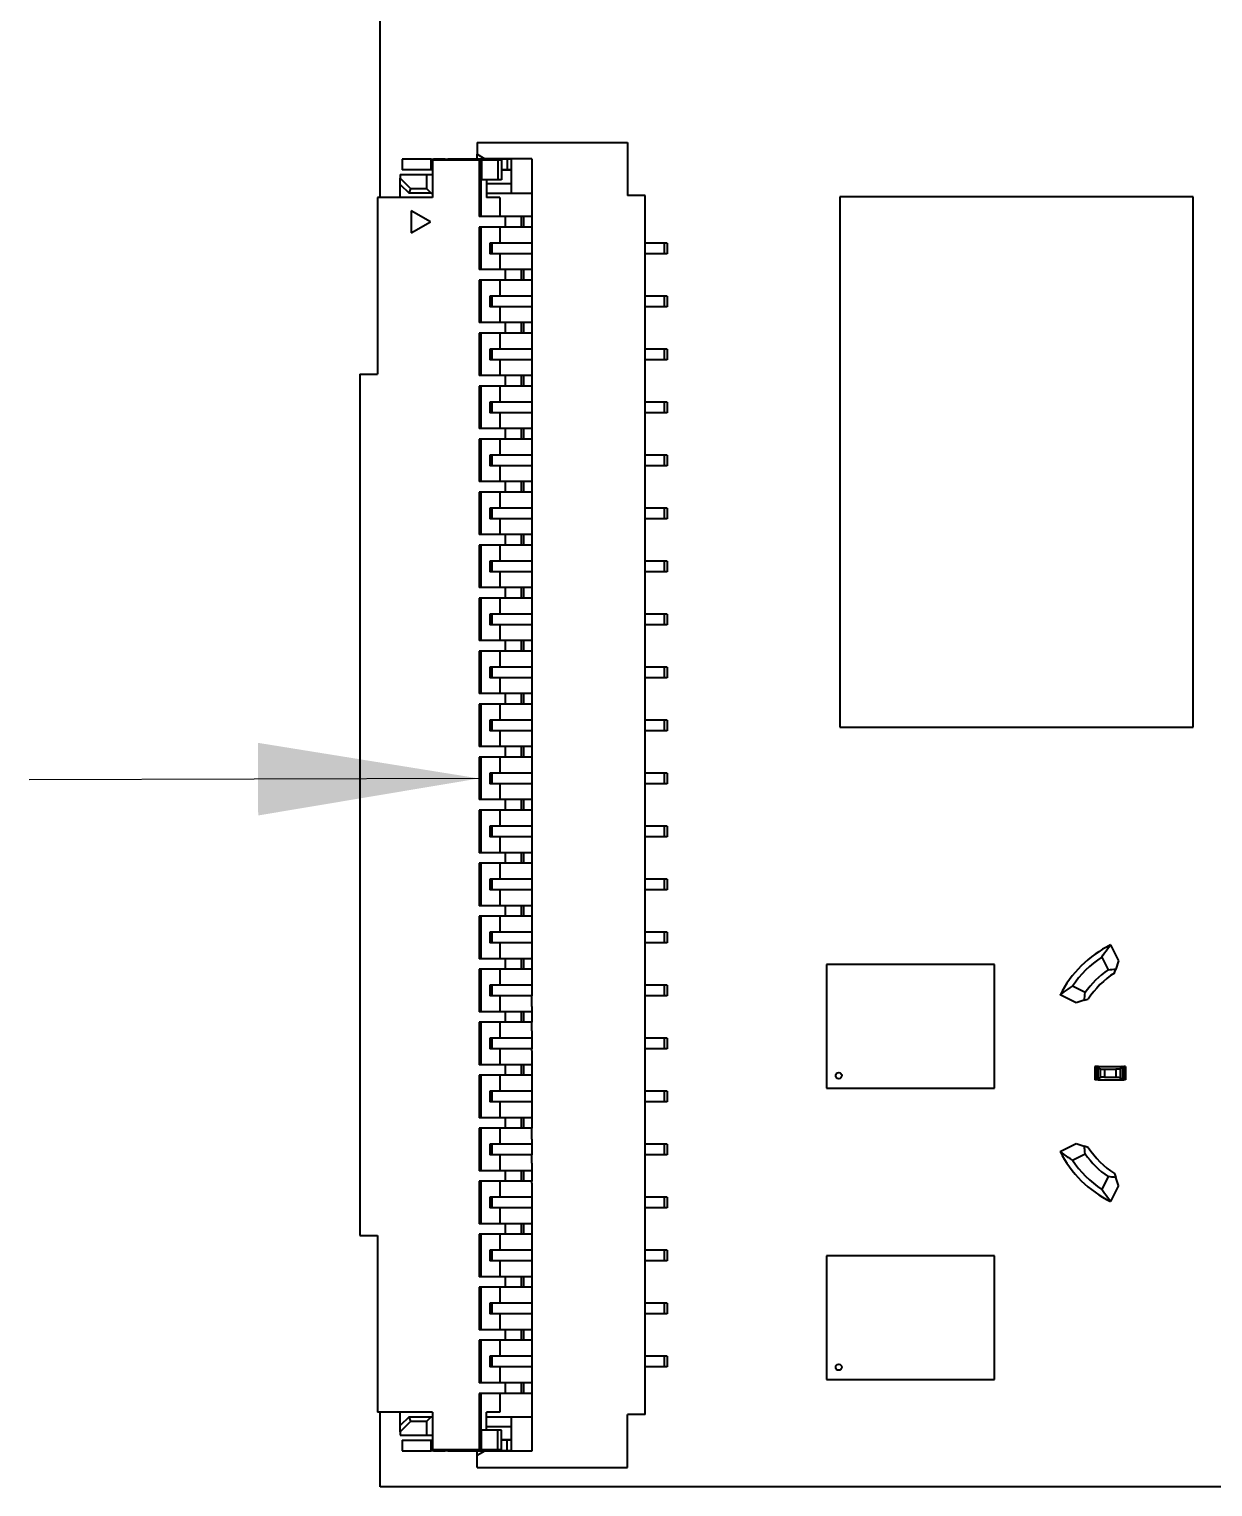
# Model space of a CAD drawing. Header units: millimetres. Extents: x 15 to 205, y 5 to 292.
# Drawn here: x 66.99 to 80.38, y 215.96 to 232.46 of the extents above; entities that cross this region are included whole.
import ezdxf

# ---------------------------------------------------------------- set-up
doc = ezdxf.new("R2010")
doc.units = ezdxf.units.MM
doc.layers.add('Annotations', color=7, linetype='Continuous')
doc.layers.add('Geometries', color=7, linetype='Continuous')
doc.dimstyles.new('ISO-25', dxfattribs={"dimtxt": 2.5, "dimasz": 2.5, "dimexe": 1.25, "dimexo": 0.625, "dimtad": 1, "dimtxsty": 'Standard', "dimcen": 2.5, "dimadec": 0, "dimazin": 0, "dimtfac": 1, "dimtmove": 0, "dimatfit": 3, "dimfxl": 1, "dimarcsym": 0})

msp = doc.modelspace()

# ---------------------------------------------------------------- linework, layer by layer
at = {"layer": 'Geometries', "linetype": 'Continuous', "lineweight": 40}
for p, q in [((70.957, 230.55), (70.957, 235.8)), ((72.055, 231.175), (73.755, 231.175)), ((72.055, 231.175), (72.055, 231.04)), ((73.755, 231.175), (73.755, 230.575)), ((72.055, 230.985), (72.055, 231.04)), ((72.055, 231.04), (72.142, 230.99)), ((71.534, 230.985), (71.205, 230.985)), ((71.205, 230.985), (71.205, 230.865)), ((71.534, 230.865), (71.205, 230.865)), ((71.534, 230.985), (71.562, 230.985)), ((71.534, 230.865), (71.534, 230.985)), ((71.55, 230.865), (71.534, 230.865)), ((71.562, 230.975), (71.55, 230.975)), ((71.55, 230.975), (71.55, 230.865)), ((71.55, 230.865), (71.55, 230.81)), ((71.562, 230.975), (71.562, 230.985)), ((71.693, 230.985), (71.562, 230.985)), ((71.693, 230.975), (71.562, 230.975)), ((71.693, 230.985), (71.722, 230.985)), ((71.693, 230.985), (71.693, 230.975)), ((71.722, 230.975), (71.693, 230.975)), ((72.055, 230.985), (71.722, 230.985)), ((71.722, 230.985), (71.722, 230.975)), ((72.076, 230.975), (71.722, 230.975)), ((72.142, 230.985), (72.055, 230.985)), ((72.099, 230.975), (72.076, 230.975)), ((72.076, 230.975), (72.076, 230.335)), ((72.103, 230.975), (72.099, 230.975)), ((72.1, 230.335), (72.099, 230.975)), ((72.288, 230.975), (72.103, 230.975)), ((72.103, 230.975), (72.103, 230.75)), ((72.142, 230.985), (72.142, 230.99)), ((72.445, 230.99), (72.142, 230.99)), ((72.304, 230.985), (72.142, 230.985)), ((72.304, 230.975), (72.288, 230.975)), ((72.288, 230.975), (72.288, 230.75)), ((72.396, 230.985), (72.304, 230.985)), ((72.304, 230.985), (72.304, 230.975)), ((72.33, 230.975), (72.304, 230.975)), ((72.33, 230.975), (72.33, 230.865)), ((72.396, 230.865), (72.33, 230.865)), ((72.33, 230.865), (72.33, 230.86)), ((72.445, 230.86), (72.33, 230.86)), ((72.33, 230.86), (72.33, 230.75)), ((72.445, 230.985), (72.396, 230.985)), ((72.396, 230.985), (72.396, 230.865)), ((72.445, 230.865), (72.396, 230.865)), ((72.445, 230.985), (72.445, 230.99)), ((72.675, 230.99), (72.445, 230.99)), ((72.445, 230.865), (72.445, 230.985)), ((72.445, 230.86), (72.445, 230.865)), ((72.445, 230.71), (72.445, 230.86)), ((72.675, 230.99), (72.675, 230.6)), ((71.185, 230.81), (71.185, 230.771)), ((71.185, 230.81), (71.485, 230.81)), ((71.185, 230.7), (71.185, 230.771)), ((71.185, 230.771), (71.306, 230.65)), ((71.185, 230.55), (71.185, 230.7)), ((71.185, 230.7), (71.285, 230.6)), ((71.485, 230.81), (71.55, 230.81)), ((71.485, 230.65), (71.485, 230.81)), ((71.55, 230.81), (71.55, 230.6)), ((72.161, 230.75), (72.103, 230.75)), ((72.288, 230.75), (72.161, 230.75)), ((72.161, 230.75), (72.161, 230.71)), ((72.161, 230.71), (72.445, 230.71)), ((72.161, 230.71), (72.161, 230.6)), ((72.33, 230.75), (72.288, 230.75)), ((72.445, 230.6), (72.445, 230.71)), ((70.957, 230.55), (70.928, 230.55)), ((70.928, 230.55), (70.928, 228.55)), ((71.185, 230.55), (70.957, 230.55)), ((71.55, 230.55), (71.185, 230.55)), ((71.285, 230.6), (71.306, 230.65)), ((71.535, 230.6), (71.285, 230.6)), ((71.485, 230.65), (71.306, 230.65)), ((71.485, 230.65), (71.535, 230.6)), ((71.535, 230.6), (71.55, 230.6)), ((71.55, 230.6), (71.55, 230.55)), ((72.161, 230.6), (72.445, 230.6)), ((72.161, 230.6), (72.161, 230.55)), ((72.31, 230.55), (72.161, 230.55)), ((72.31, 230.55), (72.31, 230.335)), ((72.445, 230.6), (72.675, 230.6)), ((72.675, 230.6), (72.675, 230.335)), ((73.955, 230.575), (73.755, 230.575)), ((73.955, 230.035), (73.955, 230.575)), ((80.157, 230.557), (76.157, 230.557)), ((76.157, 230.557), (76.157, 224.557)), ((80.157, 224.557), (80.157, 230.557)), ((71.31, 230.4), (71.31, 230.15)), ((71.527, 230.275), (71.31, 230.4)), ((71.31, 230.15), (71.527, 230.275)), ((72.1, 230.335), (72.076, 230.335)), ((72.1, 230.215), (72.076, 230.215)), ((72.076, 230.215), (72.076, 229.735)), ((72.31, 230.335), (72.1, 230.335)), ((72.31, 230.215), (72.1, 230.215)), ((72.1, 229.735), (72.1, 230.215)), ((72.373, 230.335), (72.31, 230.335)), ((72.31, 230.215), (72.31, 230.035)), ((72.373, 230.215), (72.31, 230.215)), ((72.373, 230.335), (72.373, 230.215)), ((72.552, 230.335), (72.373, 230.335)), ((72.552, 230.215), (72.373, 230.215)), ((72.578, 230.335), (72.552, 230.335)), ((72.552, 230.335), (72.552, 230.215)), ((72.578, 230.215), (72.552, 230.215)), ((72.675, 230.335), (72.578, 230.335)), ((72.578, 230.335), (72.578, 230.215)), ((72.675, 230.215), (72.578, 230.215)), ((72.675, 230.335), (72.675, 230.215)), ((72.675, 230.215), (72.675, 230.035)), ((72.22, 230.035), (72.198, 230.035)), ((72.198, 230.035), (72.198, 229.915)), ((72.31, 230.035), (72.22, 230.035)), ((72.22, 230.035), (72.22, 229.915)), ((72.675, 230.035), (72.31, 230.035)), ((72.675, 230.035), (72.675, 229.915)), ((74.172, 230.035), (73.955, 230.035)), ((73.955, 229.915), (73.955, 230.035)), ((74.172, 230.035), (74.172, 229.915)), ((74.205, 230.035), (74.172, 230.035)), ((74.205, 230.035), (74.205, 229.915)), ((72.22, 229.915), (72.198, 229.915)), ((72.31, 229.915), (72.22, 229.915)), ((72.31, 229.915), (72.31, 229.735)), ((72.675, 229.915), (72.31, 229.915)), ((72.675, 229.915), (72.675, 229.735)), ((74.172, 229.915), (73.955, 229.915)), ((73.955, 229.435), (73.955, 229.915)), ((74.205, 229.915), (74.172, 229.915)), ((72.1, 229.735), (72.076, 229.735)), ((72.31, 229.735), (72.1, 229.735)), ((72.373, 229.735), (72.31, 229.735)), ((72.552, 229.735), (72.373, 229.735)), ((72.373, 229.735), (72.373, 229.615)), ((72.578, 229.735), (72.552, 229.735)), ((72.552, 229.735), (72.552, 229.615)), ((72.578, 229.735), (72.578, 229.615)), ((72.675, 229.735), (72.578, 229.735)), ((72.675, 229.735), (72.675, 229.615)), ((72.076, 229.615), (72.076, 229.135)), ((72.1, 229.615), (72.076, 229.615)), ((72.31, 229.615), (72.1, 229.615)), ((72.1, 229.135), (72.1, 229.615)), ((72.31, 229.615), (72.31, 229.435)), ((72.373, 229.615), (72.31, 229.615)), ((72.552, 229.615), (72.373, 229.615)), ((72.578, 229.615), (72.552, 229.615)), ((72.675, 229.615), (72.578, 229.615)), ((72.675, 229.615), (72.675, 229.435)), ((72.22, 229.435), (72.198, 229.435)), ((72.198, 229.435), (72.198, 229.315)), ((72.22, 229.435), (72.22, 229.315)), ((72.31, 229.435), (72.22, 229.435)), ((72.675, 229.435), (72.31, 229.435)), ((72.675, 229.435), (72.675, 229.315)), ((74.172, 229.435), (73.955, 229.435)), ((73.955, 229.315), (73.955, 229.435)), ((74.205, 229.435), (74.172, 229.435)), ((74.172, 229.435), (74.172, 229.315)), ((74.205, 229.435), (74.205, 229.315)), ((72.22, 229.315), (72.198, 229.315)), ((72.31, 229.315), (72.22, 229.315)), ((72.675, 229.315), (72.31, 229.315)), ((72.31, 229.315), (72.31, 229.135)), ((72.675, 229.315), (72.675, 229.135)), ((74.172, 229.315), (73.955, 229.315)), ((73.955, 228.835), (73.955, 229.315)), ((74.205, 229.315), (74.172, 229.315)), ((72.1, 229.135), (72.076, 229.135)), ((72.31, 229.135), (72.1, 229.135)), ((72.373, 229.135), (72.31, 229.135)), ((72.552, 229.135), (72.373, 229.135)), ((72.373, 229.135), (72.373, 229.015)), ((72.552, 229.135), (72.552, 229.015)), ((72.578, 229.135), (72.552, 229.135)), ((72.675, 229.135), (72.578, 229.135)), ((72.578, 229.135), (72.578, 229.015)), ((72.675, 229.135), (72.675, 229.015)), ((72.1, 229.015), (72.076, 229.015)), ((72.076, 229.015), (72.076, 228.535)), ((72.31, 229.015), (72.1, 229.015)), ((72.1, 228.535), (72.1, 229.015)), ((72.31, 229.015), (72.31, 228.835)), ((72.373, 229.015), (72.31, 229.015)), ((72.552, 229.015), (72.373, 229.015)), ((72.578, 229.015), (72.552, 229.015)), ((72.675, 229.015), (72.578, 229.015)), ((72.675, 229.015), (72.675, 228.835)), ((72.22, 228.835), (72.198, 228.835)), ((72.198, 228.835), (72.198, 228.715)), ((72.22, 228.715), (72.198, 228.715)), ((72.31, 228.835), (72.22, 228.835)), ((72.22, 228.835), (72.22, 228.715)), ((72.31, 228.715), (72.22, 228.715)), ((72.675, 228.835), (72.31, 228.835)), ((72.31, 228.715), (72.31, 228.535)), ((72.675, 228.715), (72.31, 228.715)), ((72.675, 228.835), (72.675, 228.715)), ((72.675, 228.715), (72.675, 228.535)), ((74.172, 228.835), (73.955, 228.835)), ((73.955, 228.715), (73.955, 228.835)), ((74.172, 228.715), (73.955, 228.715)), ((73.955, 228.235), (73.955, 228.715)), ((74.205, 228.835), (74.172, 228.835)), ((74.172, 228.835), (74.172, 228.715)), ((74.205, 228.715), (74.172, 228.715)), ((74.205, 228.835), (74.205, 228.715)), ((70.728, 228.55), (70.928, 228.55)), ((70.728, 228.55), (70.728, 218.8)), ((72.1, 228.535), (72.076, 228.535)), ((72.31, 228.535), (72.1, 228.535)), ((72.373, 228.535), (72.31, 228.535)), ((72.552, 228.535), (72.373, 228.535)), ((72.373, 228.535), (72.373, 228.415)), ((72.578, 228.535), (72.552, 228.535)), ((72.552, 228.535), (72.552, 228.415)), ((72.675, 228.535), (72.578, 228.535)), ((72.578, 228.535), (72.578, 228.415)), ((72.675, 228.535), (72.675, 228.415)), ((72.1, 228.415), (72.076, 228.415)), ((72.076, 228.415), (72.076, 227.935)), ((72.1, 227.935), (72.1, 228.415)), ((72.31, 228.415), (72.1, 228.415)), ((72.31, 228.415), (72.31, 228.235)), ((72.373, 228.415), (72.31, 228.415)), ((72.552, 228.415), (72.373, 228.415)), ((72.578, 228.415), (72.552, 228.415)), ((72.675, 228.415), (72.578, 228.415)), ((72.675, 228.415), (72.675, 228.235)), ((72.22, 228.235), (72.198, 228.235)), ((72.198, 228.235), (72.198, 228.115)), ((72.31, 228.235), (72.22, 228.235)), ((72.22, 228.235), (72.22, 228.115)), ((72.675, 228.235), (72.31, 228.235)), ((72.675, 228.235), (72.675, 228.115)), ((73.955, 228.115), (73.955, 228.235)), ((74.172, 228.235), (73.955, 228.235)), ((74.172, 228.235), (74.172, 228.115)), ((74.205, 228.235), (74.172, 228.235)), ((74.205, 228.235), (74.205, 228.115)), ((72.22, 228.115), (72.198, 228.115)), ((72.31, 228.115), (72.22, 228.115)), ((72.675, 228.115), (72.31, 228.115)), ((72.31, 228.115), (72.31, 227.935)), ((72.675, 228.115), (72.675, 227.935)), ((74.172, 228.115), (73.955, 228.115)), ((73.955, 227.635), (73.955, 228.115)), ((74.205, 228.115), (74.172, 228.115)), ((72.1, 227.935), (72.076, 227.935)), ((72.31, 227.935), (72.1, 227.935)), ((72.373, 227.935), (72.31, 227.935)), ((72.552, 227.935), (72.373, 227.935)), ((72.373, 227.935), (72.373, 227.815)), ((72.578, 227.935), (72.552, 227.935)), ((72.552, 227.935), (72.552, 227.815)), ((72.675, 227.935), (72.578, 227.935)), ((72.578, 227.935), (72.578, 227.815)), ((72.675, 227.935), (72.675, 227.815)), ((72.1, 227.815), (72.076, 227.815)), ((72.076, 227.815), (72.076, 227.335)), ((72.31, 227.815), (72.1, 227.815)), ((72.1, 227.335), (72.1, 227.815)), ((72.31, 227.815), (72.31, 227.635)), ((72.373, 227.815), (72.31, 227.815)), ((72.552, 227.815), (72.373, 227.815)), ((72.578, 227.815), (72.552, 227.815)), ((72.675, 227.815), (72.578, 227.815)), ((72.675, 227.815), (72.675, 227.635)), ((72.22, 227.635), (72.198, 227.635)), ((72.198, 227.635), (72.198, 227.515)), ((72.31, 227.635), (72.22, 227.635)), ((72.22, 227.635), (72.22, 227.515)), ((72.675, 227.635), (72.31, 227.635)), ((72.675, 227.635), (72.675, 227.515)), ((73.955, 227.515), (73.955, 227.635)), ((74.172, 227.635), (73.955, 227.635)), ((74.205, 227.635), (74.172, 227.635)), ((74.172, 227.635), (74.172, 227.515)), ((74.205, 227.635), (74.205, 227.515)), ((72.22, 227.515), (72.198, 227.515)), ((72.31, 227.515), (72.22, 227.515)), ((72.31, 227.515), (72.31, 227.335)), ((72.675, 227.515), (72.31, 227.515)), ((72.675, 227.515), (72.675, 227.335)), ((74.172, 227.515), (73.955, 227.515)), ((73.955, 227.035), (73.955, 227.515)), ((74.205, 227.515), (74.172, 227.515)), ((72.1, 227.335), (72.076, 227.335)), ((72.1, 227.215), (72.076, 227.215)), ((72.076, 227.215), (72.076, 226.735)), ((72.31, 227.335), (72.1, 227.335)), ((72.1, 226.735), (72.1, 227.215)), ((72.31, 227.215), (72.1, 227.215)), ((72.373, 227.335), (72.31, 227.335)), ((72.31, 227.215), (72.31, 227.035)), ((72.373, 227.215), (72.31, 227.215)), ((72.552, 227.335), (72.373, 227.335)), ((72.373, 227.335), (72.373, 227.215)), ((72.552, 227.215), (72.373, 227.215)), ((72.578, 227.335), (72.552, 227.335)), ((72.552, 227.335), (72.552, 227.215)), ((72.578, 227.215), (72.552, 227.215)), ((72.675, 227.335), (72.578, 227.335)), ((72.578, 227.335), (72.578, 227.215)), ((72.675, 227.215), (72.578, 227.215)), ((72.675, 227.335), (72.675, 227.215)), ((72.675, 227.215), (72.675, 227.035)), ((72.22, 227.035), (72.198, 227.035)), ((72.198, 227.035), (72.198, 226.915)), ((72.22, 226.915), (72.198, 226.915)), ((72.22, 227.035), (72.22, 226.915)), ((72.31, 227.035), (72.22, 227.035)), ((72.31, 226.915), (72.22, 226.915)), ((72.675, 227.035), (72.31, 227.035)), ((72.675, 226.915), (72.31, 226.915)), ((72.31, 226.915), (72.31, 226.735)), ((72.675, 227.035), (72.675, 226.915)), ((72.675, 226.915), (72.675, 226.735)), ((74.172, 227.035), (73.955, 227.035)), ((73.955, 226.915), (73.955, 227.035)), ((74.172, 226.915), (73.955, 226.915)), ((73.955, 226.435), (73.955, 226.915)), ((74.205, 227.035), (74.172, 227.035)), ((74.172, 227.035), (74.172, 226.915)), ((74.205, 226.915), (74.172, 226.915)), ((74.205, 227.035), (74.205, 226.915)), ((72.1, 226.735), (72.076, 226.735)), ((72.31, 226.735), (72.1, 226.735)), ((72.373, 226.735), (72.31, 226.735)), ((72.552, 226.735), (72.373, 226.735)), ((72.373, 226.735), (72.373, 226.615)), ((72.578, 226.735), (72.552, 226.735)), ((72.552, 226.735), (72.552, 226.615)), ((72.675, 226.735), (72.578, 226.735)), ((72.578, 226.735), (72.578, 226.615)), ((72.675, 226.735), (72.675, 226.615)), ((72.1, 226.615), (72.076, 226.615)), ((72.076, 226.615), (72.076, 226.135)), ((72.31, 226.615), (72.1, 226.615)), ((72.1, 226.135), (72.1, 226.615)), ((72.31, 226.615), (72.31, 226.435)), ((72.373, 226.615), (72.31, 226.615)), ((72.552, 226.615), (72.373, 226.615)), ((72.578, 226.615), (72.552, 226.615)), ((72.675, 226.615), (72.578, 226.615)), ((72.675, 226.615), (72.675, 226.435)), ((72.22, 226.435), (72.198, 226.435)), ((72.198, 226.435), (72.198, 226.315)), ((72.31, 226.435), (72.22, 226.435)), ((72.22, 226.435), (72.22, 226.315)), ((72.675, 226.435), (72.31, 226.435)), ((72.675, 226.435), (72.675, 226.315)), ((74.172, 226.435), (73.955, 226.435)), ((73.955, 226.315), (73.955, 226.435)), ((74.172, 226.435), (74.172, 226.315)), ((74.205, 226.435), (74.172, 226.435)), ((74.205, 226.435), (74.205, 226.315)), ((72.22, 226.315), (72.198, 226.315)), ((72.31, 226.315), (72.22, 226.315)), ((72.675, 226.315), (72.31, 226.315)), ((72.31, 226.315), (72.31, 226.135)), ((72.675, 226.315), (72.675, 226.135)), ((74.172, 226.315), (73.955, 226.315)), ((73.955, 225.835), (73.955, 226.315)), ((74.205, 226.315), (74.172, 226.315)), ((72.1, 226.135), (72.076, 226.135)), ((72.31, 226.135), (72.1, 226.135)), ((72.373, 226.135), (72.31, 226.135)), ((72.552, 226.135), (72.373, 226.135)), ((72.373, 226.135), (72.373, 226.015)), ((72.578, 226.135), (72.552, 226.135)), ((72.552, 226.135), (72.552, 226.015)), ((72.675, 226.135), (72.578, 226.135)), ((72.578, 226.135), (72.578, 226.015)), ((72.675, 226.135), (72.675, 226.015)), ((72.1, 226.015), (72.076, 226.015)), ((72.076, 226.015), (72.076, 225.535)), ((72.31, 226.015), (72.1, 226.015)), ((72.1, 225.535), (72.1, 226.015)), ((72.31, 226.015), (72.31, 225.835)), ((72.373, 226.015), (72.31, 226.015)), ((72.552, 226.015), (72.373, 226.015)), ((72.578, 226.015), (72.552, 226.015)), ((72.675, 226.015), (72.578, 226.015)), ((72.675, 226.015), (72.675, 225.835)), ((72.22, 225.835), (72.198, 225.835)), ((72.198, 225.835), (72.198, 225.715)), ((72.31, 225.835), (72.22, 225.835)), ((72.22, 225.835), (72.22, 225.715)), ((72.675, 225.835), (72.31, 225.835)), ((72.675, 225.835), (72.675, 225.715)), ((73.955, 225.715), (73.955, 225.835)), ((74.172, 225.835), (73.955, 225.835)), ((74.172, 225.835), (74.172, 225.715)), ((74.205, 225.835), (74.172, 225.835)), ((74.205, 225.835), (74.205, 225.715)), ((72.22, 225.715), (72.198, 225.715)), ((72.31, 225.715), (72.22, 225.715)), ((72.31, 225.715), (72.31, 225.535)), ((72.675, 225.715), (72.31, 225.715)), ((72.675, 225.715), (72.675, 225.535)), ((74.172, 225.715), (73.955, 225.715)), ((73.955, 225.235), (73.955, 225.715)), ((74.205, 225.715), (74.172, 225.715)), ((72.1, 225.535), (72.076, 225.535)), ((72.1, 225.415), (72.076, 225.415)), ((72.076, 225.415), (72.076, 224.935)), ((72.31, 225.535), (72.1, 225.535)), ((72.31, 225.415), (72.1, 225.415)), ((72.1, 224.935), (72.1, 225.415)), ((72.373, 225.535), (72.31, 225.535)), ((72.31, 225.415), (72.31, 225.235)), ((72.373, 225.415), (72.31, 225.415)), ((72.552, 225.535), (72.373, 225.535)), ((72.373, 225.535), (72.373, 225.415)), ((72.552, 225.415), (72.373, 225.415)), ((72.578, 225.535), (72.552, 225.535)), ((72.552, 225.535), (72.552, 225.415)), ((72.578, 225.415), (72.552, 225.415)), ((72.675, 225.535), (72.578, 225.535)), ((72.578, 225.535), (72.578, 225.415)), ((72.675, 225.415), (72.578, 225.415)), ((72.675, 225.535), (72.675, 225.415)), ((72.675, 225.415), (72.675, 225.235)), ((72.22, 225.235), (72.198, 225.235)), ((72.198, 225.235), (72.198, 225.115)), ((72.31, 225.235), (72.22, 225.235)), ((72.22, 225.235), (72.22, 225.115)), ((72.675, 225.235), (72.31, 225.235)), ((72.675, 225.235), (72.675, 225.115)), ((74.172, 225.235), (73.955, 225.235)), ((73.955, 225.115), (73.955, 225.235)), ((74.205, 225.235), (74.172, 225.235)), ((74.172, 225.235), (74.172, 225.115)), ((74.205, 225.235), (74.205, 225.115)), ((72.22, 225.115), (72.198, 225.115)), ((72.31, 225.115), (72.22, 225.115)), ((72.31, 225.115), (72.31, 224.935)), ((72.675, 225.115), (72.31, 225.115)), ((72.675, 225.115), (72.675, 224.935)), ((74.172, 225.115), (73.955, 225.115)), ((73.955, 224.635), (73.955, 225.115)), ((74.205, 225.115), (74.172, 225.115)), ((72.1, 224.935), (72.076, 224.935)), ((72.31, 224.935), (72.1, 224.935)), ((72.373, 224.935), (72.31, 224.935)), ((72.552, 224.935), (72.373, 224.935)), ((72.373, 224.935), (72.373, 224.815)), ((72.552, 224.935), (72.552, 224.815)), ((72.578, 224.935), (72.552, 224.935)), ((72.675, 224.935), (72.578, 224.935)), ((72.578, 224.935), (72.578, 224.815)), ((72.675, 224.935), (72.675, 224.815)), ((72.1, 224.815), (72.076, 224.815)), ((72.076, 224.815), (72.076, 224.335)), ((72.31, 224.815), (72.1, 224.815)), ((72.1, 224.335), (72.1, 224.815)), ((72.31, 224.815), (72.31, 224.635)), ((72.373, 224.815), (72.31, 224.815)), ((72.552, 224.815), (72.373, 224.815)), ((72.578, 224.815), (72.552, 224.815)), ((72.675, 224.815), (72.578, 224.815)), ((72.675, 224.815), (72.675, 224.635)), ((72.22, 224.635), (72.198, 224.635)), ((72.198, 224.635), (72.198, 224.515)), ((72.31, 224.635), (72.22, 224.635)), ((72.22, 224.635), (72.22, 224.515)), ((72.675, 224.635), (72.31, 224.635)), ((72.675, 224.635), (72.675, 224.515)), ((74.172, 224.635), (73.955, 224.635)), ((73.955, 224.515), (73.955, 224.635)), ((74.205, 224.635), (74.172, 224.635)), ((74.172, 224.635), (74.172, 224.515)), ((74.205, 224.635), (74.205, 224.515)), ((72.22, 224.515), (72.198, 224.515)), ((72.31, 224.515), (72.22, 224.515)), ((72.675, 224.515), (72.31, 224.515)), ((72.31, 224.515), (72.31, 224.335)), ((72.675, 224.515), (72.675, 224.335)), ((74.172, 224.515), (73.955, 224.515)), ((73.955, 224.035), (73.955, 224.515)), ((74.205, 224.515), (74.172, 224.515)), ((76.157, 224.557), (80.157, 224.557)), ((72.1, 224.335), (72.076, 224.335)), ((72.31, 224.335), (72.1, 224.335)), ((72.373, 224.335), (72.31, 224.335)), ((72.552, 224.335), (72.373, 224.335)), ((72.373, 224.335), (72.373, 224.215)), ((72.578, 224.335), (72.552, 224.335)), ((72.552, 224.335), (72.552, 224.215)), ((72.675, 224.335), (72.578, 224.335)), ((72.578, 224.335), (72.578, 224.215)), ((72.675, 224.335), (72.675, 224.215)), ((72.076, 224.215), (72.076, 223.735)), ((72.1, 224.215), (72.076, 224.215)), ((72.31, 224.215), (72.1, 224.215)), ((72.1, 223.735), (72.1, 224.215)), ((72.31, 224.215), (72.31, 224.035)), ((72.373, 224.215), (72.31, 224.215)), ((72.552, 224.215), (72.373, 224.215)), ((72.578, 224.215), (72.552, 224.215)), ((72.675, 224.215), (72.578, 224.215)), ((72.675, 224.215), (72.675, 224.035)), ((72.22, 224.035), (72.198, 224.035)), ((72.198, 224.035), (72.198, 223.915)), ((72.22, 223.915), (72.198, 223.915)), ((72.31, 224.035), (72.22, 224.035)), ((72.22, 224.035), (72.22, 223.915)), ((72.31, 223.915), (72.22, 223.915)), ((72.675, 224.035), (72.31, 224.035)), ((72.675, 223.915), (72.31, 223.915)), ((72.31, 223.915), (72.31, 223.735)), ((72.675, 224.035), (72.675, 223.915)), ((72.675, 223.915), (72.675, 223.735)), ((74.172, 224.035), (73.955, 224.035)), ((73.955, 223.915), (73.955, 224.035)), ((74.172, 223.915), (73.955, 223.915)), ((73.955, 223.435), (73.955, 223.915)), ((74.205, 224.035), (74.172, 224.035)), ((74.172, 224.035), (74.172, 223.915)), ((74.205, 223.915), (74.172, 223.915)), ((74.205, 224.035), (74.205, 223.915)), ((72.1, 223.735), (72.076, 223.735)), ((72.1, 223.615), (72.076, 223.615)), ((72.076, 223.615), (72.076, 223.135)), ((72.31, 223.735), (72.1, 223.735)), ((72.31, 223.615), (72.1, 223.615)), ((72.1, 223.135), (72.1, 223.615)), ((72.373, 223.735), (72.31, 223.735)), ((72.31, 223.615), (72.31, 223.435)), ((72.373, 223.615), (72.31, 223.615)), ((72.552, 223.735), (72.373, 223.735)), ((72.373, 223.735), (72.373, 223.615)), ((72.552, 223.615), (72.373, 223.615)), ((72.578, 223.735), (72.552, 223.735)), ((72.552, 223.735), (72.552, 223.615)), ((72.578, 223.615), (72.552, 223.615)), ((72.675, 223.735), (72.578, 223.735)), ((72.578, 223.735), (72.578, 223.615)), ((72.675, 223.615), (72.578, 223.615)), ((72.675, 223.735), (72.675, 223.615)), ((72.675, 223.615), (72.675, 223.435)), ((72.22, 223.435), (72.198, 223.435)), ((72.198, 223.435), (72.198, 223.315)), ((72.31, 223.435), (72.22, 223.435)), ((72.22, 223.435), (72.22, 223.315)), ((72.675, 223.435), (72.31, 223.435)), ((72.675, 223.435), (72.675, 223.315)), ((74.172, 223.435), (73.955, 223.435)), ((73.955, 223.315), (73.955, 223.435)), ((74.205, 223.435), (74.172, 223.435)), ((74.172, 223.435), (74.172, 223.315)), ((74.205, 223.435), (74.205, 223.315)), ((72.22, 223.315), (72.198, 223.315)), ((72.31, 223.315), (72.22, 223.315)), ((72.675, 223.315), (72.31, 223.315)), ((72.31, 223.315), (72.31, 223.135)), ((72.675, 223.315), (72.675, 223.135)), ((74.172, 223.315), (73.955, 223.315)), ((73.955, 222.835), (73.955, 223.315)), ((74.205, 223.315), (74.172, 223.315)), ((72.1, 223.135), (72.076, 223.135)), ((72.31, 223.135), (72.1, 223.135)), ((72.373, 223.135), (72.31, 223.135)), ((72.552, 223.135), (72.373, 223.135)), ((72.373, 223.135), (72.373, 223.015)), ((72.578, 223.135), (72.552, 223.135)), ((72.552, 223.135), (72.552, 223.015)), ((72.675, 223.135), (72.578, 223.135)), ((72.578, 223.135), (72.578, 223.015)), ((72.675, 223.135), (72.675, 223.015)), ((72.1, 223.015), (72.076, 223.015)), ((72.076, 223.015), (72.076, 222.535)), ((72.31, 223.015), (72.1, 223.015)), ((72.1, 222.535), (72.1, 223.015)), ((72.31, 223.015), (72.31, 222.835)), ((72.373, 223.015), (72.31, 223.015)), ((72.552, 223.015), (72.373, 223.015)), ((72.578, 223.015), (72.552, 223.015)), ((72.675, 223.015), (72.578, 223.015)), ((72.675, 223.015), (72.675, 222.835)), ((72.198, 222.835), (72.198, 222.715)), ((72.22, 222.835), (72.198, 222.835)), ((72.31, 222.835), (72.22, 222.835)), ((72.22, 222.835), (72.22, 222.715)), ((72.675, 222.835), (72.31, 222.835)), ((72.675, 222.835), (72.675, 222.715)), ((74.172, 222.835), (73.955, 222.835)), ((73.955, 222.715), (73.955, 222.835)), ((74.205, 222.835), (74.172, 222.835)), ((74.172, 222.835), (74.172, 222.715)), ((74.205, 222.835), (74.205, 222.715)), ((72.22, 222.715), (72.198, 222.715)), ((72.31, 222.715), (72.22, 222.715)), ((72.675, 222.715), (72.31, 222.715)), ((72.31, 222.715), (72.31, 222.535)), ((72.675, 222.715), (72.675, 222.535)), ((74.172, 222.715), (73.955, 222.715)), ((73.955, 222.235), (73.955, 222.715)), ((74.205, 222.715), (74.172, 222.715)), ((72.1, 222.535), (72.076, 222.535)), ((72.31, 222.535), (72.1, 222.535)), ((72.373, 222.535), (72.31, 222.535)), ((72.552, 222.535), (72.373, 222.535)), ((72.373, 222.535), (72.373, 222.415)), ((72.578, 222.535), (72.552, 222.535)), ((72.552, 222.535), (72.552, 222.415)), ((72.675, 222.535), (72.578, 222.535)), ((72.578, 222.535), (72.578, 222.415)), ((72.675, 222.535), (72.675, 222.415)), ((72.1, 222.415), (72.076, 222.415)), ((72.076, 222.415), (72.076, 221.935)), ((72.31, 222.415), (72.1, 222.415)), ((72.1, 221.935), (72.1, 222.415)), ((72.31, 222.415), (72.31, 222.235)), ((72.373, 222.415), (72.31, 222.415)), ((72.552, 222.415), (72.373, 222.415)), ((72.578, 222.415), (72.552, 222.415)), ((72.675, 222.415), (72.578, 222.415)), ((72.675, 222.415), (72.675, 222.235)), ((72.22, 222.235), (72.198, 222.235)), ((72.198, 222.235), (72.198, 222.115)), ((72.22, 222.115), (72.198, 222.115)), ((72.31, 222.235), (72.22, 222.235)), ((72.22, 222.235), (72.22, 222.115)), ((72.31, 222.115), (72.22, 222.115)), ((72.675, 222.235), (72.31, 222.235)), ((72.675, 222.115), (72.31, 222.115)), ((72.31, 222.115), (72.31, 221.935)), ((72.675, 222.235), (72.675, 222.12)), ((72.675, 222.12), (72.675, 222.115)), ((72.675, 222.115), (72.675, 221.935)), ((74.172, 222.235), (73.955, 222.235)), ((73.955, 222.115), (73.955, 222.235)), ((74.172, 222.115), (73.955, 222.115)), ((73.955, 221.635), (73.955, 222.115)), ((74.172, 222.235), (74.172, 222.115)), ((74.205, 222.235), (74.172, 222.235)), ((74.205, 222.115), (74.172, 222.115)), ((74.205, 222.235), (74.205, 222.115)), ((79.222, 222.091), (79.31, 221.911)), ((72.1, 221.935), (72.076, 221.935)), ((72.31, 221.935), (72.1, 221.935)), ((72.373, 221.935), (72.31, 221.935)), ((72.373, 221.935), (72.373, 221.815)), ((72.552, 221.935), (72.373, 221.935)), ((72.578, 221.935), (72.552, 221.935)), ((72.552, 221.935), (72.552, 221.815)), ((72.675, 221.935), (72.578, 221.935)), ((72.578, 221.935), (72.578, 221.815)), ((72.675, 221.935), (72.675, 221.893)), ((79.123, 221.954), (79.194, 221.808)), ((72.1, 221.815), (72.076, 221.815)), ((72.076, 221.815), (72.076, 221.335)), ((72.1, 221.335), (72.1, 221.815)), ((72.31, 221.815), (72.1, 221.815)), ((72.31, 221.815), (72.31, 221.635)), ((72.373, 221.815), (72.31, 221.815)), ((72.552, 221.815), (72.373, 221.815)), ((72.578, 221.815), (72.552, 221.815)), ((72.675, 221.815), (72.578, 221.815)), ((72.675, 221.893), (72.675, 221.815)), ((72.675, 221.815), (72.675, 221.635)), ((77.907, 221.871), (76.007, 221.871)), ((76.007, 221.871), (76.007, 220.471)), ((77.907, 220.471), (77.907, 221.871)), ((79.267, 221.773), (79.281, 221.818)), ((79.31, 221.911), (79.281, 221.818)), ((72.22, 221.635), (72.198, 221.635)), ((72.198, 221.635), (72.198, 221.515)), ((72.31, 221.635), (72.22, 221.635)), ((72.22, 221.635), (72.22, 221.515)), ((72.675, 221.635), (72.31, 221.635)), ((72.675, 221.635), (72.675, 221.62)), ((72.675, 221.62), (72.675, 221.515)), ((74.172, 221.635), (73.955, 221.635)), ((73.955, 221.515), (73.955, 221.635)), ((74.205, 221.635), (74.172, 221.635)), ((74.172, 221.635), (74.172, 221.515)), ((74.205, 221.635), (74.205, 221.515)), ((78.935, 221.551), (78.79, 221.623)), ((72.22, 221.515), (72.198, 221.515)), ((72.31, 221.515), (72.22, 221.515)), ((72.675, 221.515), (72.31, 221.515)), ((72.31, 221.515), (72.31, 221.335)), ((72.675, 221.393), (72.675, 221.515)), ((74.172, 221.515), (73.955, 221.515)), ((73.955, 221.035), (73.955, 221.515)), ((74.205, 221.515), (74.172, 221.515)), ((78.832, 221.435), (78.652, 221.524)), ((78.925, 221.464), (78.832, 221.435)), ((78.925, 221.464), (78.97, 221.477)), ((72.1, 221.335), (72.076, 221.335)), ((72.31, 221.335), (72.1, 221.335)), ((72.373, 221.335), (72.31, 221.335)), ((72.552, 221.335), (72.373, 221.335)), ((72.373, 221.335), (72.373, 221.215)), ((72.578, 221.335), (72.552, 221.335)), ((72.552, 221.335), (72.552, 221.215)), ((72.675, 221.335), (72.578, 221.335)), ((72.578, 221.335), (72.578, 221.215)), ((72.675, 221.393), (72.675, 221.335)), ((72.675, 221.335), (72.675, 221.215)), ((72.1, 221.215), (72.076, 221.215)), ((72.076, 221.215), (72.076, 220.735)), ((72.31, 221.215), (72.1, 221.215)), ((72.1, 220.735), (72.1, 221.215)), ((72.31, 221.215), (72.31, 221.035)), ((72.373, 221.215), (72.31, 221.215)), ((72.552, 221.215), (72.373, 221.215)), ((72.578, 221.215), (72.552, 221.215)), ((72.675, 221.215), (72.578, 221.215)), ((72.675, 221.12), (72.675, 221.215)), ((72.675, 221.12), (72.675, 221.035)), ((72.22, 221.035), (72.198, 221.035)), ((72.198, 221.035), (72.198, 220.915)), ((72.31, 221.035), (72.22, 221.035)), ((72.22, 221.035), (72.22, 220.915)), ((72.675, 221.035), (72.31, 221.035)), ((72.675, 221.035), (72.675, 220.915)), ((73.955, 220.915), (73.955, 221.035)), ((74.172, 221.035), (73.955, 221.035)), ((74.205, 221.035), (74.172, 221.035)), ((74.172, 221.035), (74.172, 220.915)), ((74.205, 221.035), (74.205, 220.915)), ((72.22, 220.915), (72.198, 220.915)), ((72.31, 220.915), (72.22, 220.915)), ((72.675, 220.915), (72.31, 220.915)), ((72.31, 220.915), (72.31, 220.735)), ((72.675, 220.893), (72.675, 220.915)), ((72.675, 220.893), (72.675, 220.735)), ((74.172, 220.915), (73.955, 220.915)), ((73.955, 220.435), (73.955, 220.915)), ((74.205, 220.915), (74.172, 220.915)), ((72.1, 220.735), (72.076, 220.735)), ((72.1, 220.615), (72.076, 220.615)), ((72.076, 220.615), (72.076, 220.135)), ((72.31, 220.735), (72.1, 220.735)), ((72.31, 220.615), (72.1, 220.615)), ((72.1, 220.135), (72.1, 220.615)), ((72.373, 220.735), (72.31, 220.735)), ((72.31, 220.615), (72.31, 220.435)), ((72.373, 220.615), (72.31, 220.615)), ((72.552, 220.735), (72.373, 220.735)), ((72.373, 220.735), (72.373, 220.615)), ((72.552, 220.615), (72.373, 220.615)), ((72.578, 220.735), (72.552, 220.735)), ((72.552, 220.735), (72.552, 220.615)), ((72.578, 220.615), (72.552, 220.615)), ((72.675, 220.735), (72.578, 220.735)), ((72.578, 220.735), (72.578, 220.615)), ((72.675, 220.615), (72.578, 220.615)), ((72.675, 220.735), (72.675, 220.62)), ((72.675, 220.62), (72.675, 220.615)), ((72.675, 220.615), (72.675, 220.435)), ((79.063, 220.713), (79.042, 220.713)), ((79.042, 220.713), (79.042, 220.563)), ((79.084, 220.713), (79.063, 220.713)), ((79.063, 220.713), (79.063, 220.563)), ((79.076, 220.708), (79.076, 220.569)), ((79.078, 220.705), (79.078, 220.571)), ((79.078, 220.705), (79.103, 220.689)), ((79.084, 220.713), (79.351, 220.713)), ((79.103, 220.689), (79.103, 220.588)), ((79.152, 220.683), (79.283, 220.683)), ((79.152, 220.683), (79.152, 220.593)), ((79.283, 220.683), (79.283, 220.593)), ((79.357, 220.705), (79.331, 220.689)), ((79.331, 220.689), (79.331, 220.588)), ((79.351, 220.713), (79.372, 220.713)), ((79.357, 220.705), (79.357, 220.571)), ((79.359, 220.569), (79.359, 220.708)), ((79.372, 220.713), (79.372, 220.563)), ((79.392, 220.713), (79.372, 220.713)), ((79.392, 220.713), (79.392, 220.563)), ((76.007, 220.471), (77.907, 220.471)), ((79.063, 220.563), (79.042, 220.563)), ((79.084, 220.563), (79.063, 220.563)), ((79.103, 220.588), (79.078, 220.571)), ((79.084, 220.563), (79.351, 220.563)), ((79.152, 220.593), (79.283, 220.593)), ((79.331, 220.588), (79.357, 220.571)), ((79.351, 220.563), (79.372, 220.563)), ((79.392, 220.563), (79.372, 220.563)), ((72.198, 220.435), (72.198, 220.315)), ((72.22, 220.435), (72.198, 220.435)), ((72.22, 220.315), (72.198, 220.315)), ((72.22, 220.435), (72.22, 220.315)), ((72.31, 220.435), (72.22, 220.435)), ((72.31, 220.315), (72.22, 220.315)), ((72.675, 220.435), (72.31, 220.435)), ((72.675, 220.315), (72.31, 220.315)), ((72.31, 220.315), (72.31, 220.135)), ((72.675, 220.435), (72.675, 220.393)), ((72.675, 220.393), (72.675, 220.315)), ((72.675, 220.315), (72.675, 220.135)), ((74.172, 220.435), (73.955, 220.435)), ((73.955, 220.315), (73.955, 220.435)), ((74.172, 220.315), (73.955, 220.315)), ((73.955, 219.835), (73.955, 220.315)), ((74.205, 220.435), (74.172, 220.435)), ((74.172, 220.435), (74.172, 220.315)), ((74.205, 220.315), (74.172, 220.315)), ((74.205, 220.435), (74.205, 220.315)), ((72.1, 220.135), (72.076, 220.135)), ((72.31, 220.135), (72.1, 220.135)), ((72.373, 220.135), (72.31, 220.135)), ((72.552, 220.135), (72.373, 220.135)), ((72.373, 220.135), (72.373, 220.015)), ((72.578, 220.135), (72.552, 220.135)), ((72.552, 220.135), (72.552, 220.015)), ((72.675, 220.135), (72.578, 220.135)), ((72.578, 220.135), (72.578, 220.015)), ((72.675, 220.135), (72.675, 220.12)), ((72.675, 220.12), (72.675, 220.015)), ((72.1, 220.015), (72.076, 220.015)), ((72.076, 220.015), (72.076, 219.535)), ((72.31, 220.015), (72.1, 220.015)), ((72.1, 219.535), (72.1, 220.015)), ((72.31, 220.015), (72.31, 219.835)), ((72.373, 220.015), (72.31, 220.015)), ((72.552, 220.015), (72.373, 220.015)), ((72.578, 220.015), (72.552, 220.015)), ((72.675, 220.015), (72.578, 220.015)), ((72.675, 219.893), (72.675, 220.015)), ((72.22, 219.835), (72.198, 219.835)), ((72.198, 219.835), (72.198, 219.715)), ((72.31, 219.835), (72.22, 219.835)), ((72.22, 219.835), (72.22, 219.715)), ((72.675, 219.835), (72.31, 219.835)), ((72.675, 219.893), (72.675, 219.835)), ((72.675, 219.835), (72.675, 219.715)), ((74.172, 219.835), (73.955, 219.835)), ((73.955, 219.715), (73.955, 219.835)), ((74.205, 219.835), (74.172, 219.835)), ((74.172, 219.835), (74.172, 219.715)), ((74.205, 219.835), (74.205, 219.715)), ((78.652, 219.753), (78.832, 219.842)), ((78.832, 219.842), (78.925, 219.813)), ((78.97, 219.799), (78.925, 219.813)), ((72.22, 219.715), (72.198, 219.715)), ((72.31, 219.715), (72.22, 219.715)), ((72.675, 219.715), (72.31, 219.715)), ((72.31, 219.715), (72.31, 219.535)), ((72.675, 219.62), (72.675, 219.715)), ((72.675, 219.62), (72.675, 219.535)), ((74.172, 219.715), (73.955, 219.715)), ((73.955, 219.235), (73.955, 219.715)), ((74.205, 219.715), (74.172, 219.715)), ((78.79, 219.654), (78.935, 219.726)), ((72.1, 219.535), (72.076, 219.535)), ((72.31, 219.535), (72.1, 219.535)), ((72.373, 219.535), (72.31, 219.535)), ((72.552, 219.535), (72.373, 219.535)), ((72.373, 219.535), (72.373, 219.415)), ((72.552, 219.535), (72.552, 219.415)), ((72.578, 219.535), (72.552, 219.535)), ((72.578, 219.535), (72.578, 219.415)), ((72.675, 219.535), (72.578, 219.535)), ((72.675, 219.535), (72.675, 219.415)), ((79.194, 219.468), (79.123, 219.323)), ((79.267, 219.504), (79.281, 219.459)), ((79.31, 219.366), (79.281, 219.459)), ((72.1, 219.415), (72.076, 219.415)), ((72.076, 219.415), (72.076, 218.935)), ((72.31, 219.415), (72.1, 219.415)), ((72.1, 218.935), (72.1, 219.415)), ((72.31, 219.415), (72.31, 219.235)), ((72.373, 219.415), (72.31, 219.415)), ((72.552, 219.415), (72.373, 219.415)), ((72.578, 219.415), (72.552, 219.415)), ((72.675, 219.415), (72.578, 219.415)), ((72.675, 219.393), (72.675, 219.415)), ((72.675, 219.393), (72.675, 219.235)), ((79.31, 219.366), (79.222, 219.186)), ((72.22, 219.235), (72.198, 219.235)), ((72.198, 219.235), (72.198, 219.115)), ((72.31, 219.235), (72.22, 219.235)), ((72.22, 219.235), (72.22, 219.115)), ((72.675, 219.235), (72.31, 219.235)), ((72.675, 219.235), (72.675, 219.115)), ((74.172, 219.235), (73.955, 219.235)), ((73.955, 219.115), (73.955, 219.235)), ((74.172, 219.235), (74.172, 219.115)), ((74.205, 219.235), (74.172, 219.235)), ((74.205, 219.235), (74.205, 219.115)), ((72.22, 219.115), (72.198, 219.115)), ((72.31, 219.115), (72.22, 219.115)), ((72.675, 219.115), (72.31, 219.115)), ((72.31, 219.115), (72.31, 218.935)), ((72.675, 219.115), (72.675, 218.935)), ((74.172, 219.115), (73.955, 219.115)), ((73.955, 218.635), (73.955, 219.115)), ((74.205, 219.115), (74.172, 219.115)), ((70.728, 218.8), (70.928, 218.8)), ((70.928, 218.8), (70.928, 216.8)), ((72.1, 218.935), (72.076, 218.935)), ((72.1, 218.815), (72.076, 218.815)), ((72.076, 218.815), (72.076, 218.335)), ((72.31, 218.935), (72.1, 218.935)), ((72.31, 218.815), (72.1, 218.815)), ((72.1, 218.335), (72.1, 218.815)), ((72.373, 218.935), (72.31, 218.935)), ((72.31, 218.815), (72.31, 218.635)), ((72.373, 218.815), (72.31, 218.815)), ((72.552, 218.935), (72.373, 218.935)), ((72.373, 218.935), (72.373, 218.815)), ((72.552, 218.815), (72.373, 218.815)), ((72.578, 218.935), (72.552, 218.935)), ((72.552, 218.935), (72.552, 218.815)), ((72.578, 218.815), (72.552, 218.815)), ((72.675, 218.935), (72.578, 218.935)), ((72.578, 218.935), (72.578, 218.815)), ((72.675, 218.815), (72.578, 218.815)), ((72.675, 218.935), (72.675, 218.815)), ((72.675, 218.815), (72.675, 218.635)), ((72.22, 218.635), (72.198, 218.635)), ((72.198, 218.635), (72.198, 218.515)), ((72.31, 218.635), (72.22, 218.635)), ((72.22, 218.635), (72.22, 218.515)), ((72.675, 218.635), (72.31, 218.635)), ((72.675, 218.635), (72.675, 218.515)), ((74.172, 218.635), (73.955, 218.635)), ((73.955, 218.515), (73.955, 218.635)), ((74.205, 218.635), (74.172, 218.635)), ((74.172, 218.635), (74.172, 218.515)), ((74.205, 218.635), (74.205, 218.515)), ((72.22, 218.515), (72.198, 218.515)), ((72.31, 218.515), (72.22, 218.515)), ((72.31, 218.515), (72.31, 218.335)), ((72.675, 218.515), (72.31, 218.515)), ((72.675, 218.515), (72.675, 218.335)), ((74.172, 218.515), (73.955, 218.515)), ((73.955, 218.035), (73.955, 218.515)), ((74.205, 218.515), (74.172, 218.515)), ((76.007, 218.571), (76.007, 217.171)), ((77.907, 218.571), (76.007, 218.571)), ((77.907, 217.171), (77.907, 218.571)), ((72.1, 218.335), (72.076, 218.335)), ((72.31, 218.335), (72.1, 218.335)), ((72.373, 218.335), (72.31, 218.335)), ((72.552, 218.335), (72.373, 218.335)), ((72.373, 218.335), (72.373, 218.215)), ((72.578, 218.335), (72.552, 218.335)), ((72.552, 218.335), (72.552, 218.215)), ((72.675, 218.335), (72.578, 218.335)), ((72.578, 218.335), (72.578, 218.215)), ((72.675, 218.335), (72.675, 218.215)), ((72.1, 218.215), (72.076, 218.215)), ((72.076, 218.215), (72.076, 217.735)), ((72.31, 218.215), (72.1, 218.215)), ((72.1, 217.735), (72.1, 218.215)), ((72.31, 218.215), (72.31, 218.035)), ((72.373, 218.215), (72.31, 218.215)), ((72.552, 218.215), (72.373, 218.215)), ((72.578, 218.215), (72.552, 218.215)), ((72.675, 218.215), (72.578, 218.215)), ((72.675, 218.215), (72.675, 218.035)), ((72.22, 218.035), (72.198, 218.035)), ((72.198, 218.035), (72.198, 217.915)), ((72.31, 218.035), (72.22, 218.035)), ((72.22, 218.035), (72.22, 217.915)), ((72.675, 218.035), (72.31, 218.035)), ((72.675, 218.035), (72.675, 217.915)), ((74.172, 218.035), (73.955, 218.035)), ((73.955, 217.915), (73.955, 218.035)), ((74.205, 218.035), (74.172, 218.035)), ((74.172, 218.035), (74.172, 217.915)), ((74.205, 218.035), (74.205, 217.915)), ((72.22, 217.915), (72.198, 217.915)), ((72.31, 217.915), (72.22, 217.915)), ((72.675, 217.915), (72.31, 217.915)), ((72.31, 217.915), (72.31, 217.735)), ((72.675, 217.915), (72.675, 217.735)), ((74.172, 217.915), (73.955, 217.915)), ((73.955, 217.435), (73.955, 217.915)), ((74.205, 217.915), (74.172, 217.915)), ((72.1, 217.735), (72.076, 217.735)), ((72.31, 217.735), (72.1, 217.735)), ((72.373, 217.735), (72.31, 217.735)), ((72.552, 217.735), (72.373, 217.735)), ((72.373, 217.735), (72.373, 217.615)), ((72.578, 217.735), (72.552, 217.735)), ((72.552, 217.735), (72.552, 217.615)), ((72.675, 217.735), (72.578, 217.735)), ((72.578, 217.735), (72.578, 217.615)), ((72.675, 217.735), (72.675, 217.615)), ((72.1, 217.615), (72.076, 217.615)), ((72.076, 217.615), (72.076, 217.135)), ((72.31, 217.615), (72.1, 217.615)), ((72.1, 217.135), (72.1, 217.615)), ((72.31, 217.615), (72.31, 217.435)), ((72.373, 217.615), (72.31, 217.615)), ((72.552, 217.615), (72.373, 217.615)), ((72.578, 217.615), (72.552, 217.615)), ((72.675, 217.615), (72.578, 217.615)), ((72.675, 217.615), (72.675, 217.435)), ((72.22, 217.435), (72.198, 217.435)), ((72.198, 217.435), (72.198, 217.315)), ((72.22, 217.315), (72.198, 217.315)), ((72.31, 217.435), (72.22, 217.435)), ((72.22, 217.435), (72.22, 217.315)), ((72.31, 217.315), (72.22, 217.315)), ((72.675, 217.435), (72.31, 217.435)), ((72.675, 217.315), (72.31, 217.315)), ((72.31, 217.315), (72.31, 217.135)), ((72.675, 217.435), (72.675, 217.315)), ((72.675, 217.315), (72.675, 217.135)), ((74.172, 217.435), (73.955, 217.435)), ((73.955, 217.315), (73.955, 217.435)), ((74.172, 217.315), (73.955, 217.315)), ((73.955, 216.775), (73.955, 217.315)), ((74.205, 217.435), (74.172, 217.435)), ((74.172, 217.435), (74.172, 217.315)), ((74.205, 217.315), (74.172, 217.315)), ((74.205, 217.435), (74.205, 217.315)), ((76.007, 217.171), (77.907, 217.171)), ((72.1, 217.135), (72.076, 217.135)), ((72.076, 217.015), (72.076, 216.375)), ((72.1, 217.015), (72.076, 217.015)), ((72.099, 216.375), (72.1, 217.015)), ((72.31, 217.135), (72.1, 217.135)), ((72.31, 217.015), (72.1, 217.015)), ((72.373, 217.135), (72.31, 217.135)), ((72.31, 217.015), (72.31, 216.8)), ((72.373, 217.015), (72.31, 217.015)), ((72.552, 217.135), (72.373, 217.135)), ((72.373, 217.135), (72.373, 217.015)), ((72.552, 217.015), (72.373, 217.015)), ((72.578, 217.135), (72.552, 217.135)), ((72.552, 217.135), (72.552, 217.015)), ((72.578, 217.015), (72.552, 217.015)), ((72.675, 217.135), (72.578, 217.135)), ((72.578, 217.135), (72.578, 217.015)), ((72.675, 217.015), (72.578, 217.015)), ((72.675, 217.135), (72.675, 217.015)), ((72.675, 217.015), (72.675, 216.75)), ((70.957, 216.8), (70.928, 216.8)), ((70.957, 215.957), (70.957, 216.8)), ((71.185, 216.8), (70.957, 216.8)), ((71.185, 216.65), (71.185, 216.8)), ((71.55, 216.8), (71.185, 216.8)), ((71.285, 216.75), (71.185, 216.65)), ((71.306, 216.7), (71.185, 216.579)), ((71.185, 216.579), (71.185, 216.65)), ((71.285, 216.75), (71.535, 216.75)), ((71.306, 216.7), (71.285, 216.75)), ((71.306, 216.7), (71.485, 216.7)), ((71.535, 216.75), (71.485, 216.7)), ((71.485, 216.54), (71.485, 216.7)), ((71.535, 216.75), (71.55, 216.75)), ((71.55, 216.8), (71.55, 216.75)), ((71.55, 216.75), (71.55, 216.54)), ((72.31, 216.8), (72.161, 216.8)), ((72.161, 216.75), (72.161, 216.8)), ((72.161, 216.75), (72.445, 216.75)), ((72.161, 216.64), (72.161, 216.75)), ((72.445, 216.75), (72.675, 216.75)), ((72.445, 216.64), (72.445, 216.75)), ((72.675, 216.75), (72.675, 216.36)), ((73.755, 216.175), (73.755, 216.775)), ((73.955, 216.775), (73.755, 216.775)), ((71.185, 216.579), (71.185, 216.54)), ((71.185, 216.54), (71.485, 216.54)), ((71.205, 216.485), (71.534, 216.485)), ((71.205, 216.485), (71.205, 216.365)), ((71.485, 216.54), (71.55, 216.54)), ((71.534, 216.485), (71.55, 216.485)), ((71.534, 216.365), (71.534, 216.485)), ((71.55, 216.54), (71.55, 216.485)), ((71.55, 216.485), (71.55, 216.375)), ((72.161, 216.6), (72.103, 216.6)), ((72.103, 216.375), (72.103, 216.6)), ((72.161, 216.64), (72.445, 216.64)), ((72.161, 216.6), (72.161, 216.64)), ((72.288, 216.6), (72.161, 216.6)), ((72.33, 216.6), (72.288, 216.6)), ((72.288, 216.375), (72.288, 216.6)), ((72.33, 216.49), (72.33, 216.6)), ((72.445, 216.49), (72.33, 216.49)), ((72.33, 216.485), (72.33, 216.49)), ((72.33, 216.375), (72.33, 216.485)), ((72.396, 216.485), (72.33, 216.485)), ((72.445, 216.485), (72.396, 216.485)), ((72.396, 216.365), (72.396, 216.485)), ((72.445, 216.49), (72.445, 216.64)), ((72.445, 216.485), (72.445, 216.49)), ((72.445, 216.365), (72.445, 216.485)), ((71.205, 216.365), (71.534, 216.365)), ((71.562, 216.365), (71.534, 216.365)), ((71.562, 216.375), (71.55, 216.375)), ((71.562, 216.365), (71.562, 216.375)), ((71.693, 216.375), (71.562, 216.375)), ((71.562, 216.365), (71.693, 216.365)), ((71.693, 216.375), (71.693, 216.365)), ((71.722, 216.375), (71.693, 216.375)), ((71.722, 216.365), (71.693, 216.365)), ((71.722, 216.375), (71.722, 216.365)), ((72.076, 216.375), (71.722, 216.375)), ((71.722, 216.365), (72.055, 216.365)), ((72.055, 216.31), (72.055, 216.365)), ((72.055, 216.365), (72.142, 216.365)), ((72.142, 216.36), (72.055, 216.31)), ((72.099, 216.375), (72.076, 216.375)), ((72.103, 216.375), (72.099, 216.375)), ((72.288, 216.375), (72.103, 216.375)), ((72.142, 216.365), (72.304, 216.365)), ((72.142, 216.36), (72.142, 216.365)), ((72.445, 216.36), (72.142, 216.36)), ((72.304, 216.375), (72.288, 216.375)), ((72.33, 216.375), (72.304, 216.375)), ((72.304, 216.365), (72.304, 216.375)), ((72.396, 216.365), (72.304, 216.365)), ((72.445, 216.365), (72.396, 216.365)), ((72.445, 216.36), (72.445, 216.365)), ((72.675, 216.36), (72.445, 216.36)), ((72.055, 216.175), (72.055, 216.31)), ((72.055, 216.175), (73.755, 216.175)), ((94.957, 215.957), (70.957, 215.957))]:
    msp.add_line(p, q, dxfattribs=at)
at = {"layer": 'Geometries', "linetype": 'Continuous', "lineweight": 40, "flags": 128}
for points in [[(79.123, 221.954), (79.138, 221.977), (79.154, 222), (79.171, 222.023), (79.188, 222.046), (79.205, 222.069), (79.222, 222.091)], [(79.194, 221.808), (79.216, 221.811), (79.238, 221.814), (79.259, 221.816), (79.281, 221.818)], [(78.652, 221.524), (78.675, 221.541), (78.697, 221.558), (78.72, 221.575), (78.743, 221.591), (78.767, 221.607), (78.79, 221.623)], [(78.925, 221.464), (78.927, 221.485), (78.929, 221.507), (78.932, 221.529), (78.935, 221.551)], [(79.084, 220.713), (79.082, 220.713), (79.08, 220.712), (79.078, 220.711), (79.077, 220.71), (79.076, 220.709), (79.076, 220.708)], [(79.103, 220.689), (79.105, 220.689), (79.107, 220.688), (79.11, 220.687), (79.113, 220.686), (79.117, 220.686), (79.121, 220.685), (79.126, 220.685), (79.131, 220.684), (79.136, 220.684), (79.142, 220.684), (79.147, 220.684), (79.152, 220.683)], [(79.331, 220.689), (79.33, 220.689), (79.328, 220.688), (79.325, 220.687), (79.322, 220.686), (79.318, 220.686), (79.314, 220.685), (79.309, 220.685), (79.304, 220.684), (79.299, 220.684), (79.293, 220.684), (79.288, 220.684), (79.283, 220.683)], [(79.359, 220.708), (79.359, 220.709), (79.358, 220.71), (79.357, 220.711), (79.355, 220.712), (79.353, 220.713), (79.351, 220.713)], [(79.076, 220.569), (79.076, 220.568), (79.077, 220.567), (79.078, 220.566), (79.08, 220.565), (79.082, 220.564), (79.084, 220.563)], [(79.152, 220.593), (79.147, 220.593), (79.142, 220.593), (79.136, 220.593), (79.131, 220.593), (79.126, 220.592), (79.121, 220.592), (79.117, 220.591), (79.113, 220.591), (79.11, 220.59), (79.107, 220.589), (79.105, 220.588), (79.103, 220.588)], [(79.283, 220.593), (79.288, 220.593), (79.293, 220.593), (79.299, 220.593), (79.304, 220.593), (79.309, 220.592), (79.314, 220.592), (79.318, 220.591), (79.322, 220.591), (79.325, 220.59), (79.328, 220.589), (79.33, 220.588), (79.331, 220.588)], [(79.351, 220.563), (79.353, 220.564), (79.355, 220.565), (79.357, 220.566), (79.358, 220.567), (79.359, 220.568), (79.359, 220.569)], [(78.935, 219.726), (78.932, 219.748), (78.929, 219.77), (78.927, 219.792), (78.925, 219.813)], [(78.79, 219.654), (78.767, 219.67), (78.743, 219.686), (78.72, 219.702), (78.697, 219.719), (78.675, 219.736), (78.652, 219.753)], [(79.281, 219.459), (79.259, 219.461), (79.238, 219.463), (79.216, 219.466), (79.194, 219.468)], [(79.222, 219.186), (79.205, 219.208), (79.188, 219.231), (79.171, 219.254), (79.154, 219.277), (79.138, 219.3), (79.123, 219.323)]]:
    msp.add_lwpolyline(points, dxfattribs=at)
at = {"layer": 'Geometries', "linetype": 'Continuous', "lineweight": 40}
for centre in [(76.147, 220.611), (76.147, 217.311)]:
    msp.add_circle(centre, 0.035, dxfattribs=at)
for centre, radius, start, end in [((79.772, 220.968), 1.25, 116.1039, 153.6372), ((79.772, 220.968), 1.18, 123.407, 146.334), ((79.772, 220.968), 1.02, 124.5604, 145.1806), ((79.772, 220.968), 0.95, 122.1378, 147.6032), ((79.772, 220.308), 0.95, 212.3968, 237.8622), ((79.772, 220.308), 1.25, 206.3628, 243.8961), ((79.772, 220.308), 1.18, 213.666, 236.593), ((79.772, 220.308), 1.02, 214.8194, 235.4396)]:
    msp.add_arc(centre, radius, start, end, dxfattribs=at)
for centre, start_param, end_param in [((79.156, 220.708), 3.141593, 3.370825), ((79.279, 220.708), 6.053953, 6.283185), ((79.156, 220.569), 2.912361, 3.141593), ((79.279, 220.569), 0, 0.229232)]:
    msp.add_ellipse(centre, major_axis=(0.08, 0), ratio=0.15, start_param=start_param, end_param=end_param, dxfattribs=at)

# ---------------------------------------------------------------- leaders
at = {"layer": 'Annotations', "linetype": 'Continuous', "lineweight": 15}
msp.add_leader([(72.076, 223.975), (66.986, 223.959)], dimstyle='ISO-25', dxfattribs=at)

doc.saveas('drawing.dxf')
